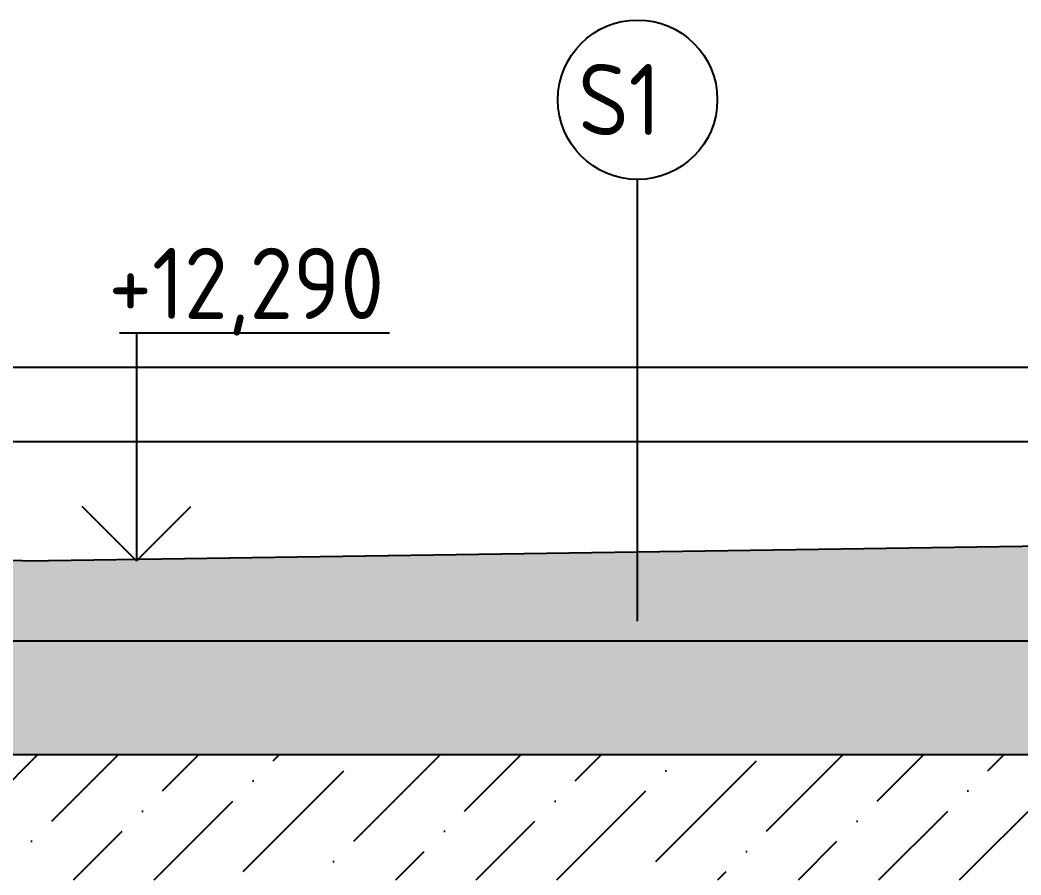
# Model space of a CAD drawing. Extents: x 3792242 to 5145247, y -1546315 to -1031918.
# Drawn here: x 3804128 to 3805885, y -1490022 to -1488520 of the extents above; entities that cross this region are included whole.
import ezdxf

# ---------------------------------------------------------------- set-up
doc = ezdxf.new("R2010")
doc.units = 0
doc.header["$MEASUREMENT"] = 0
for name, color, linetype in [('MÚRY', 1, 'CONTINUOUS'), ('OKNÁ', 143, 'CONTINUOUS'), ('TENKÁ', 7, 'CONTINUOUS'), ('ŠRAFY', 82, 'CONTINUOUS'), ('šrafy-múry', 8, 'CONTINUOUS')]:
    doc.layers.add(name, color=color, linetype=linetype)
doc.styles.add('STYLE1', font='isocp.shx')
pattern_1 = [(0, (42813.193, 0), (0, 37.5), [37.5, -37.5]), (90, (42813.193, 0), (-37.5, 2e-15), [37.5, -37.5])]

msp = doc.modelspace()

# ---------------------------------------------------------------- hatches: boundary and pattern name
at = {"layer": 'ŠRAFY'}
h = msp.add_hatch(dxfattribs=at)
h.set_pattern_fill('SQUARE', color=256, scale=300)
h.set_pattern_definition(pattern_1)
h.paths.add_polyline_path([(3799032.693, -1489610.27), (3807105.152, -1489610.27), (3810422.693, -1489610.27), (3810422.693, -1489376.595), (3805212.193, -1489454.753), (3804334.545, -1489467.918), (3804332.193, -1489470.27), (3804329.91, -1489467.987), (3804177.693, -1489470.27), (3799032.693, -1489393.095)])
h.paths.add_polyline_path([(3807053.995, -1489383.559), (3807598.294, -1489383.559), (3807598.294, -1489583.673), (3807053.995, -1489583.673)], flags=24)
h.paths.add_polyline_path([(3809406.693, -1489450.799), (3809406.693, -1489163.201), (3809656.693, -1489163.201), (3809656.693, -1489450.799)], flags=9)
h = msp.add_hatch(dxfattribs=at)
h.set_pattern_fill('SQUARE', color=256, scale=300)
h.set_pattern_definition(pattern_1)
h.paths.add_polyline_path([(3807105.152, -1489610.27), (3799032.693, -1489610.27), (3799032.693, -1489810.27), (3807105.152, -1489810.27)])
h.paths.add_polyline_path([(3799052.193, -1490013.319), (3799052.193, -1489725.721), (3799302.193, -1489725.721), (3799302.193, -1490013.319)], flags=9)
h.paths.add_polyline_path([(3799154.693, -1489735.32), (3799154.693, -1489435.221), (3799404.693, -1489435.221), (3799404.693, -1489735.32)], flags=9)
at = {"layer": 'šrafy-múry'}
h = msp.add_hatch(dxfattribs=at)
h.set_pattern_fill('ANSI36', color=253, scale=800, angle=180)
h.set_pattern_definition([(45, (-120860.31, 39933.5), (53.0330086, 194.4543648), [250, -50, 0, -50])])
h.paths.add_polyline_path([(3805562.693, -1490030.27), (3810442.693, -1490030.27), (3810442.693, -1490280.27), (3810782.693, -1490280.27), (3810782.693, -1488860.27), (3810622.693, -1488860.27), (3810622.693, -1489810.27), (3810422.693, -1489810.27), (3799032.693, -1489810.27), (3798832.693, -1489810.27), (3798832.693, -1489360.27), (3798752.693, -1489360.27), (3798582.693, -1489360.27), (3798582.693, -1489810.27), (3798582.693, -1490030.27), (3798832.693, -1490030.27), (3801667.693, -1490030.27), (3801782.693, -1490030.27), (3805132.693, -1490030.27), (3805447.693, -1490030.27)])

# ---------------------------------------------------------------- linework, layer by layer
at = {"layer": 'MÚRY'}
for p in [(3810422.693, -1489376.595), (3799032.693, -1489393.095)]:
    msp.add_line(p, (3804177.693, -1489470.27), dxfattribs=at)
at = {"layer": 'OKNÁ', "ltscale": 0.25}
msp.add_line((3805212.193, -1489576.27), (3805212.193, -1488800.162), dxfattribs=at)
msp.add_circle((3805212.193, -1488660.162), 140, dxfattribs=at)
at = {"layer": 'TENKÁ', "linetype": 'ByBlock', "ltscale": 0.25}
for p, q in [((3804776.498, -1489070.27), (3804302.599, -1489070.27)), ((3804332.193, -1489070.27), (3804332.193, -1489470.27)), ((3804332.193, -1489470.27), (3804236.733, -1489374.811)), ((3804332.193, -1489470.27), (3804427.652, -1489374.811))]:
    msp.add_line(p, q, dxfattribs=at)
at = {"layer": 'TENKÁ'}
for p, q in [((3797217.693, -1489130), (3805977.823, -1489130)), ((3799032.693, -1489260.27), (3805940.823, -1489260.27)), ((3799032.693, -1489610.27), (3810422.693, -1489610.27)), ((3798832.693, -1489810.27), (3810622.693, -1489810.27))]:
    msp.add_line(p, q, dxfattribs=at)

# ---------------------------------------------------------------- texts
at = {"layer": 'TENKÁ', "ltscale": 0.25, "style": 'STYLE1'}
for s, p in [('S1', (3805107.888, -1488722.34)), ('+12,290', (3804283.082, -1489045.249))]:
    msp.add_text(s, height=125, dxfattribs=at).set_placement(p)

doc.saveas('drawing.dxf')
